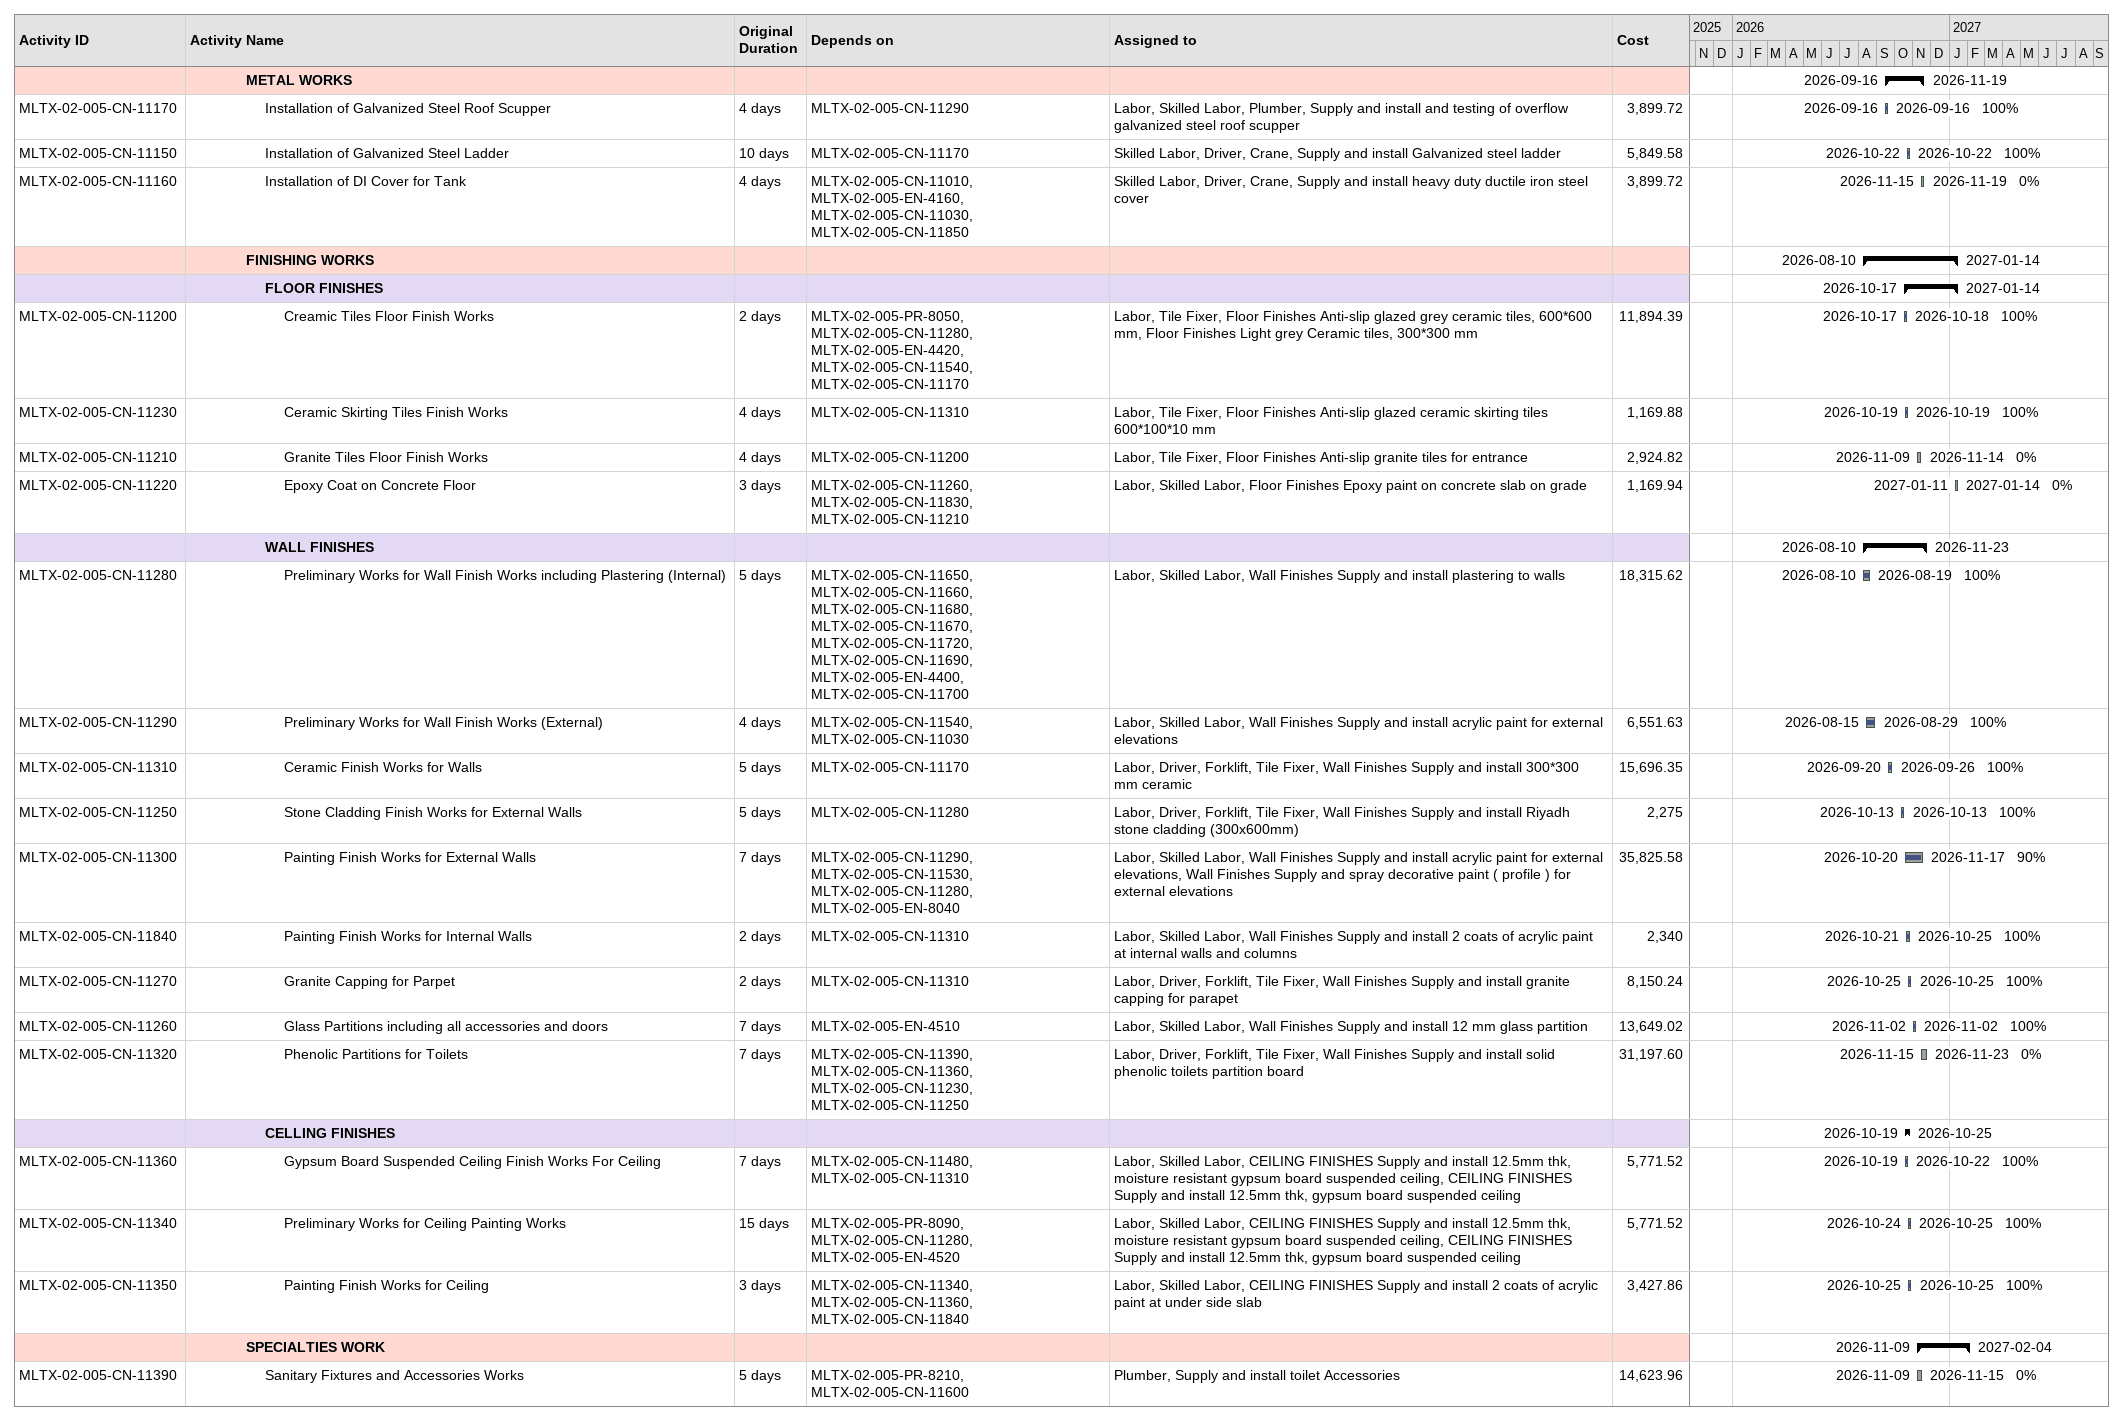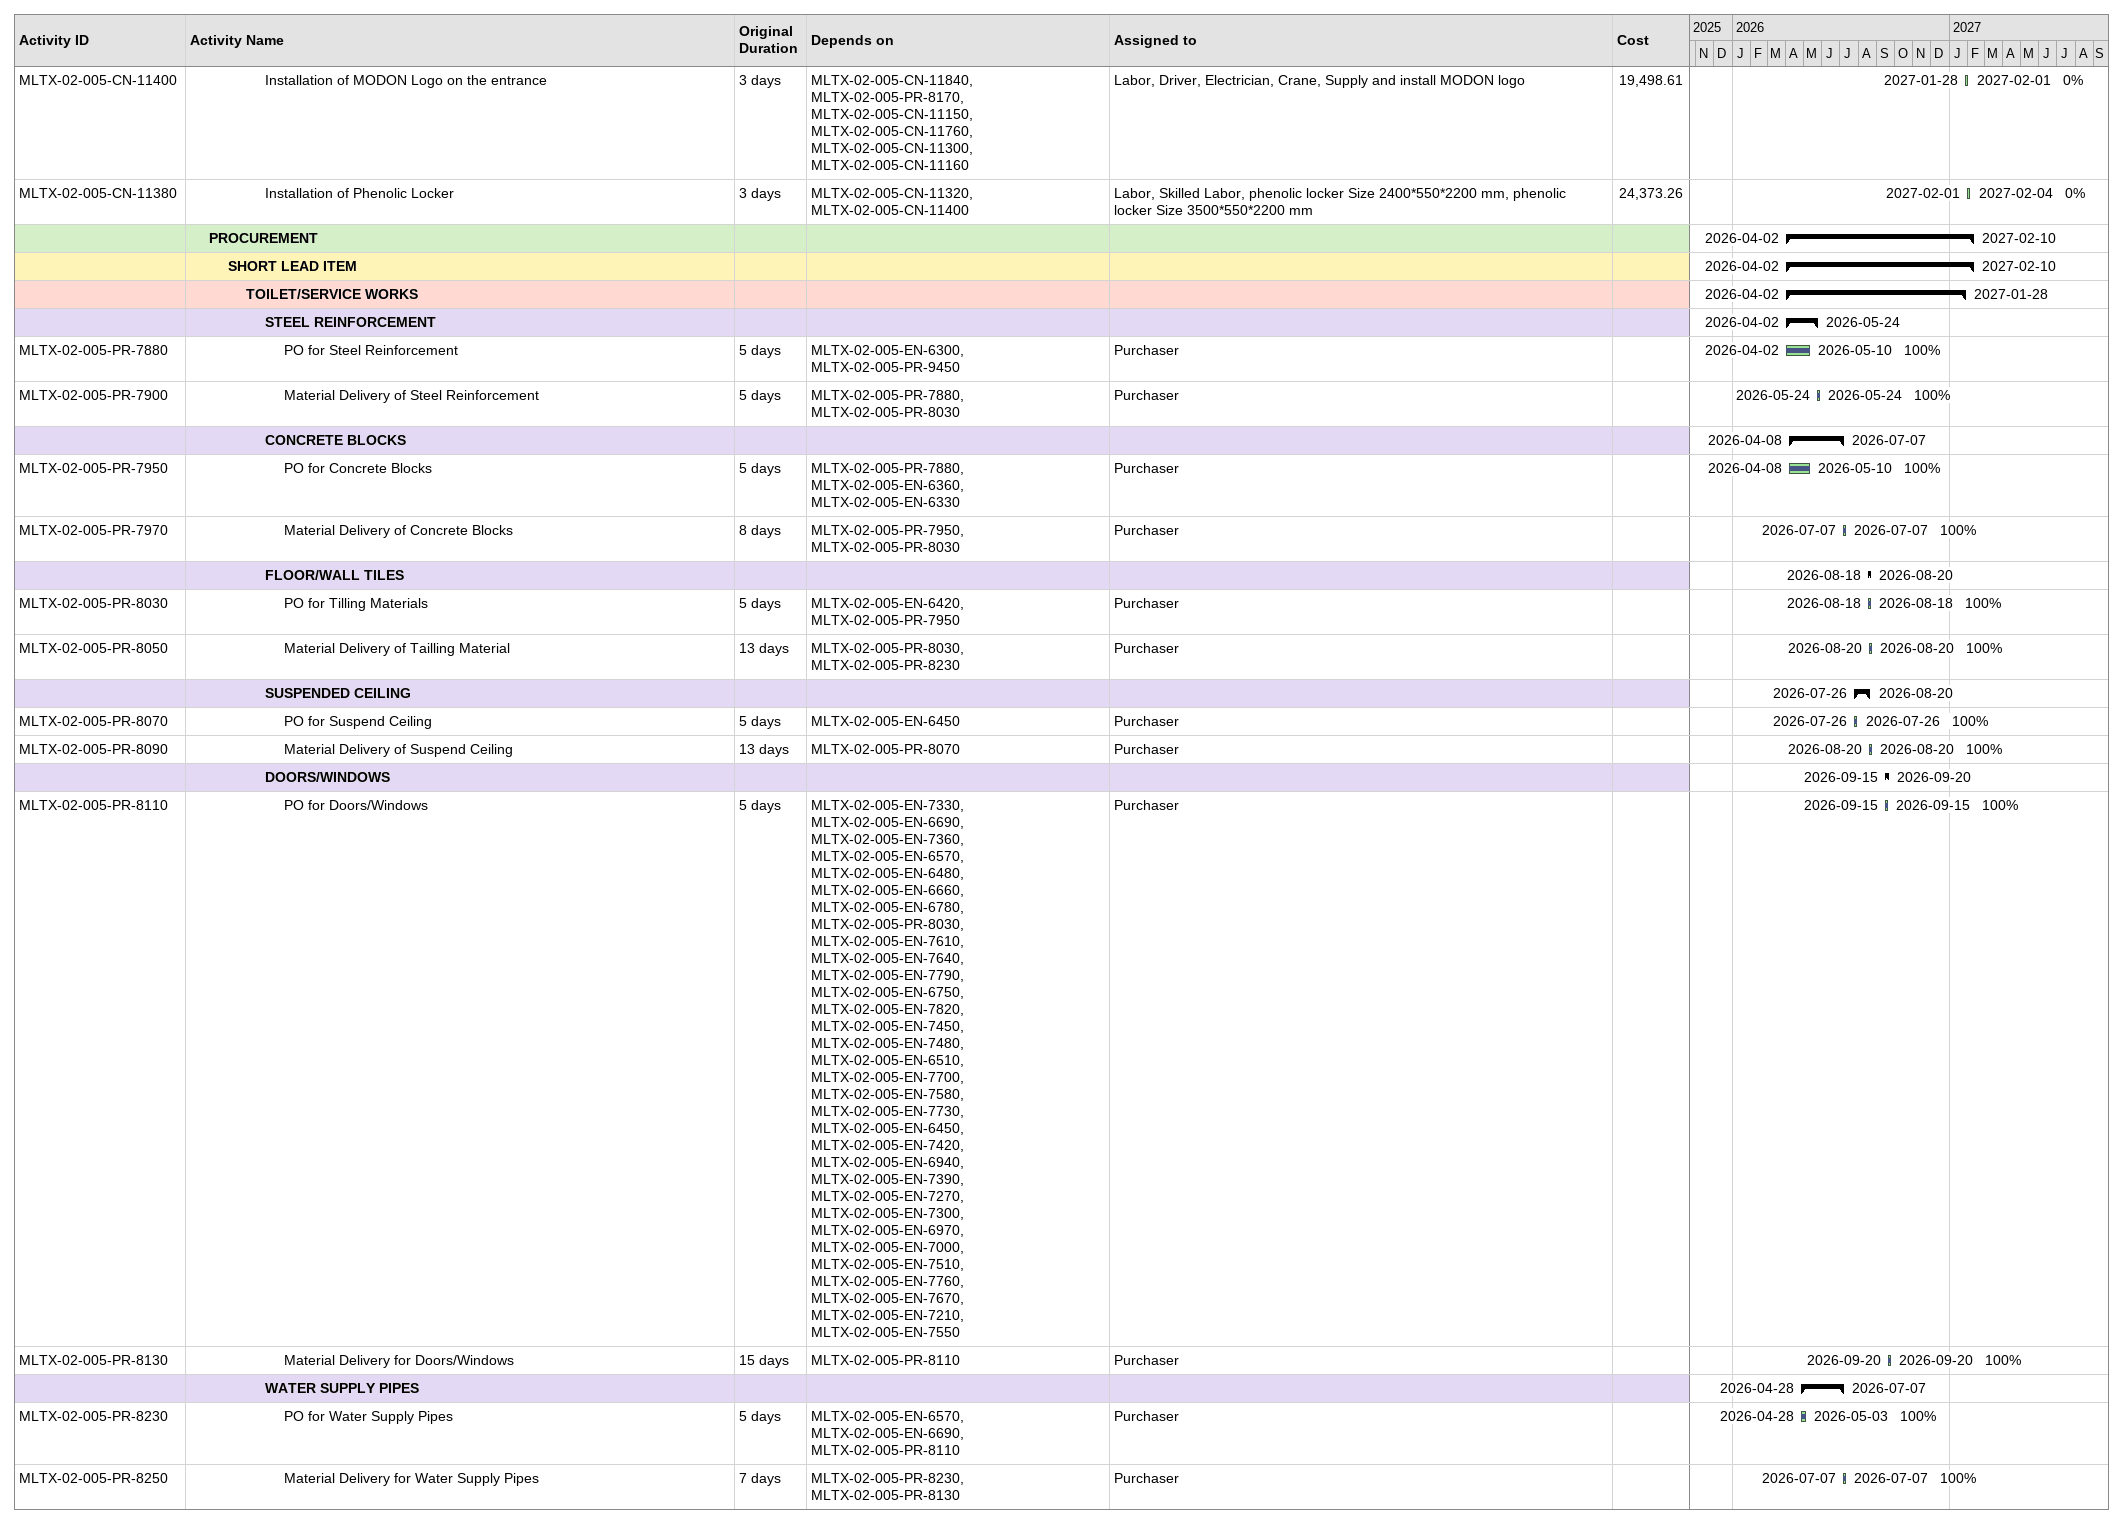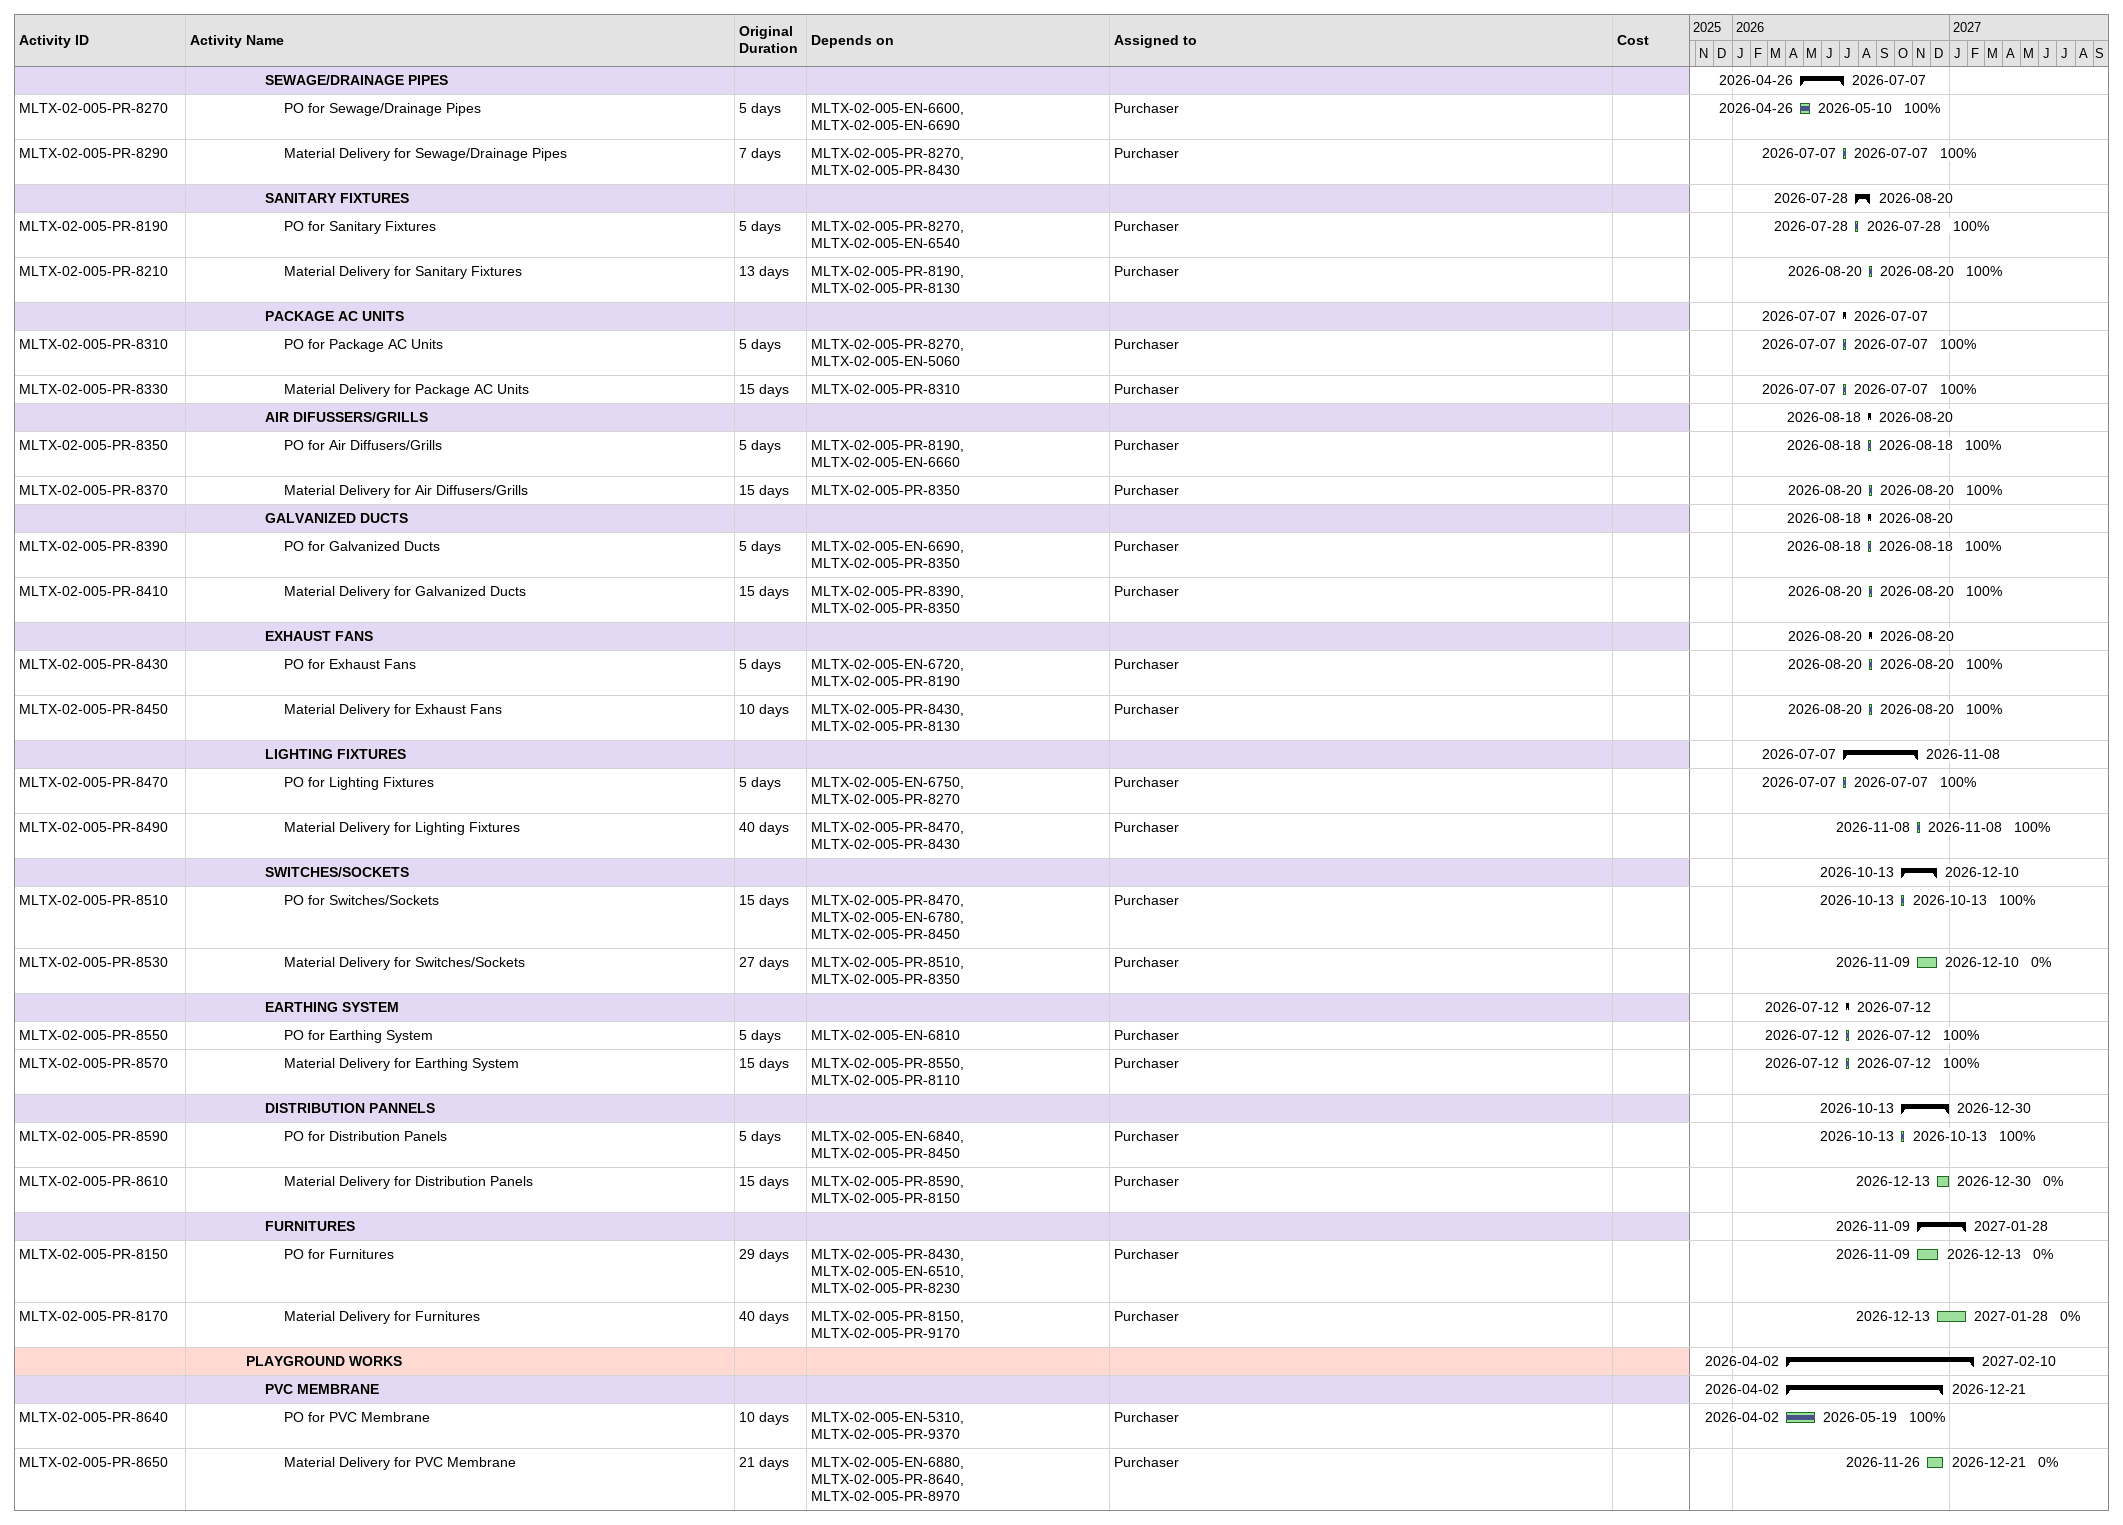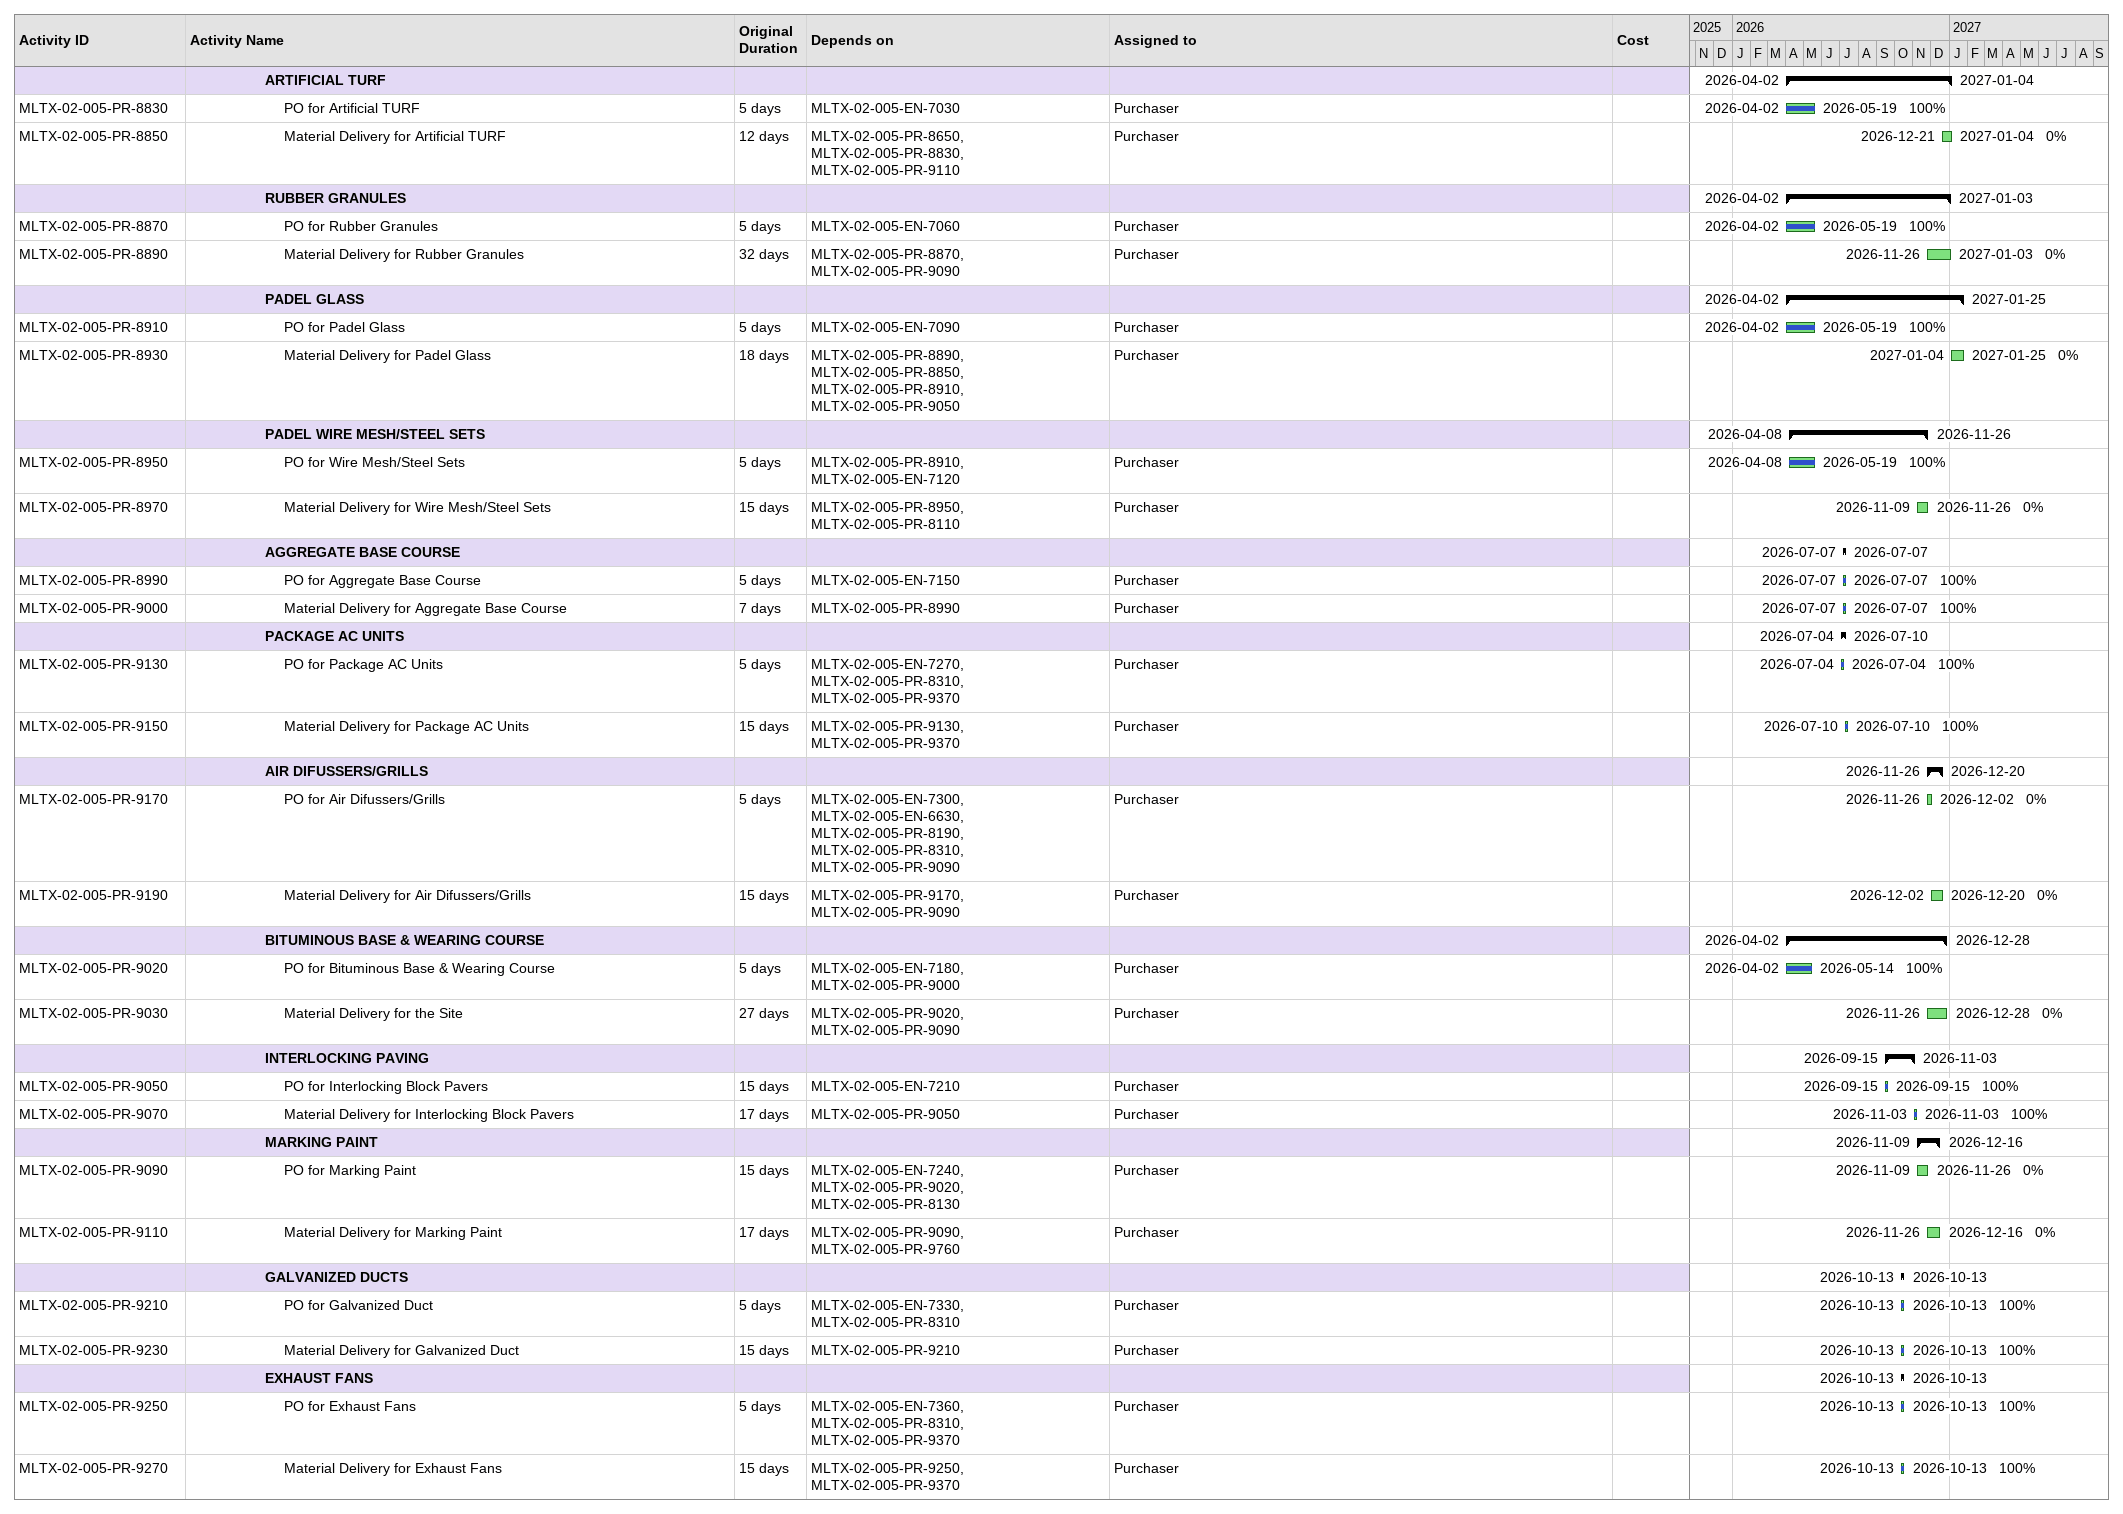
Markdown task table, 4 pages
| ID | Level | Task | Original duration | Start | Finish | Predecessors | Resources | % complete | Cost |
|---|---|---|---|---|---|---|---|---|---|
|  | 4 | **METAL WORKS** |  | 2026-09-16 | 2026-11-19 |  |  |  |  |
| MLTX-02-005-CN-11170 | 5 | Installation of Galvanized Steel Roof Scupper | 4d | 2026-09-16 | 2026-09-16 | MLTX-02-005-CN-11290 | Labor, Skilled Labor, Plumber, Supply and install and testing of overflow galvanized steel roof scupper | 100 | 3899.72 |
| MLTX-02-005-CN-11150 | 5 | Installation of Galvanized Steel Ladder | 10d | 2026-10-22 | 2026-10-22 | MLTX-02-005-CN-11170 | Skilled Labor, Driver, Crane, Supply and install Galvanized steel ladder | 100 | 5849.58 |
| MLTX-02-005-CN-11160 | 5 | Installation of DI Cover for Tank | 4d | 2026-11-15 | 2026-11-19 | MLTX-02-005-CN-11010, MLTX-02-005-EN-4160, MLTX-02-005-CN-11030, MLTX-02-005-CN-11850 | Skilled Labor, Driver, Crane, Supply and install heavy duty ductile iron steel cover | 0 | 3899.72 |
|  | 4 | **FINISHING WORKS** |  | 2026-08-10 | 2027-01-14 |  |  |  |  |
|  | 5 | **FLOOR FINISHES** |  | 2026-10-17 | 2027-01-14 |  |  |  |  |
| MLTX-02-005-CN-11200 | 6 | Creamic Tiles Floor Finish Works | 2d | 2026-10-17 | 2026-10-18 | MLTX-02-005-PR-8050, MLTX-02-005-CN-11280, MLTX-02-005-EN-4420, MLTX-02-005-CN-11540, MLTX-02-005-CN-11170 | Labor, Tile Fixer, Floor Finishes Anti-slip glazed grey ceramic tiles, 600*600 mm, Floor Finishes Light grey Ceramic tiles, 300*300 mm | 100 | 11894.39 |
| MLTX-02-005-CN-11230 | 6 | Ceramic Skirting Tiles Finish Works | 4d | 2026-10-19 | 2026-10-19 | MLTX-02-005-CN-11310 | Labor, Tile Fixer, Floor Finishes Anti-slip glazed ceramic skirting tiles 600*100*10 mm | 100 | 1169.88 |
| MLTX-02-005-CN-11210 | 6 | Granite Tiles Floor Finish Works | 4d | 2026-11-09 | 2026-11-14 | MLTX-02-005-CN-11200 | Labor, Tile Fixer, Floor Finishes Anti-slip granite tiles for entrance | 0 | 2924.82 |
| MLTX-02-005-CN-11220 | 6 | Epoxy Coat on Concrete Floor | 3d | 2027-01-11 | 2027-01-14 | MLTX-02-005-CN-11260, MLTX-02-005-CN-11830, MLTX-02-005-CN-11210 | Labor, Skilled Labor, Floor Finishes Epoxy paint on concrete slab on grade | 0 | 1169.94 |
|  | 5 | **WALL FINISHES** |  | 2026-08-10 | 2026-11-23 |  |  |  |  |
| MLTX-02-005-CN-11280 | 6 | Preliminary Works for Wall Finish Works including Plastering (Internal) | 5d | 2026-08-10 | 2026-08-19 | MLTX-02-005-CN-11650, MLTX-02-005-CN-11660, MLTX-02-005-CN-11680, MLTX-02-005-CN-11670, MLTX-02-005-CN-11720, MLTX-02-005-CN-11690, MLTX-02-005-EN-4400, MLTX-02-005-CN-11700 | Labor, Skilled Labor, Wall Finishes Supply and install plastering to walls | 100 | 18315.62 |
| MLTX-02-005-CN-11290 | 6 | Preliminary Works for Wall Finish Works (External) | 4d | 2026-08-15 | 2026-08-29 | MLTX-02-005-CN-11540, MLTX-02-005-CN-11030 | Labor, Skilled Labor, Wall Finishes Supply and install acrylic paint for external elevations | 100 | 6551.63 |
| MLTX-02-005-CN-11310 | 6 | Ceramic Finish Works for Walls | 5d | 2026-09-20 | 2026-09-26 | MLTX-02-005-CN-11170 | Labor, Driver, Forklift, Tile Fixer, Wall Finishes Supply and install 300*300 mm ceramic | 100 | 15696.35 |
| MLTX-02-005-CN-11250 | 6 | Stone Cladding Finish Works for External Walls | 5d | 2026-10-13 | 2026-10-13 | MLTX-02-005-CN-11280 | Labor, Driver, Forklift, Tile Fixer, Wall Finishes Supply and install Riyadh stone cladding (300x600mm) | 100 | 2275 |
| MLTX-02-005-CN-11300 | 6 | Painting Finish Works for External Walls | 7d | 2026-10-20 | 2026-11-17 | MLTX-02-005-CN-11290, MLTX-02-005-CN-11530, MLTX-02-005-CN-11280, MLTX-02-005-EN-8040 | Labor, Skilled Labor, Wall Finishes Supply and install acrylic paint for external elevations, Wall Finishes Supply and spray decorative paint ( profile ) for external elevations | 90 | 35825.58 |
| MLTX-02-005-CN-11840 | 6 | Painting Finish Works for Internal Walls | 2d | 2026-10-21 | 2026-10-25 | MLTX-02-005-CN-11310 | Labor, Skilled Labor, Wall Finishes Supply and install 2 coats of acrylic paint at internal walls and columns | 100 | 2340 |
| MLTX-02-005-CN-11270 | 6 | Granite Capping for Parpet | 2d | 2026-10-25 | 2026-10-25 | MLTX-02-005-CN-11310 | Labor, Driver, Forklift, Tile Fixer, Wall Finishes Supply and install granite capping for parapet | 100 | 8150.24 |
| MLTX-02-005-CN-11260 | 6 | Glass Partitions including all accessories and doors | 7d | 2026-11-02 | 2026-11-02 | MLTX-02-005-EN-4510 | Labor, Skilled Labor, Wall Finishes Supply and install 12 mm glass partition | 100 | 13649.02 |
| MLTX-02-005-CN-11320 | 6 | Phenolic Partitions for Toilets | 7d | 2026-11-15 | 2026-11-23 | MLTX-02-005-CN-11390, MLTX-02-005-CN-11360, MLTX-02-005-CN-11230, MLTX-02-005-CN-11250 | Labor, Driver, Forklift, Tile Fixer, Wall Finishes Supply and install solid phenolic toilets partition board | 0 | 31197.60 |
|  | 5 | **CELLING FINISHES** |  | 2026-10-19 | 2026-10-25 |  |  |  |  |
| MLTX-02-005-CN-11360 | 6 | Gypsum Board Suspended Ceiling Finish Works For Ceiling | 7d | 2026-10-19 | 2026-10-22 | MLTX-02-005-CN-11480, MLTX-02-005-CN-11310 | Labor, Skilled Labor, CEILING FINISHES Supply and install 12.5mm thk, moisture resistant gypsum board suspended ceiling, CEILING FINISHES Supply and install 12.5mm thk, gypsum board suspended ceiling | 100 | 5771.52 |
| MLTX-02-005-CN-11340 | 6 | Preliminary Works for Ceiling Painting Works | 15d | 2026-10-24 | 2026-10-25 | MLTX-02-005-PR-8090, MLTX-02-005-CN-11280, MLTX-02-005-EN-4520 | Labor, Skilled Labor, CEILING FINISHES Supply and install 12.5mm thk, moisture resistant gypsum board suspended ceiling, CEILING FINISHES Supply and install 12.5mm thk, gypsum board suspended ceiling | 100 | 5771.52 |
| MLTX-02-005-CN-11350 | 6 | Painting Finish Works for Ceiling | 3d | 2026-10-25 | 2026-10-25 | MLTX-02-005-CN-11340, MLTX-02-005-CN-11360, MLTX-02-005-CN-11840 | Labor, Skilled Labor, CEILING FINISHES Supply and install 2 coats of acrylic paint at under side slab | 100 | 3427.86 |
|  | 4 | **SPECIALTIES WORK** |  | 2026-11-09 | 2027-02-04 |  |  |  |  |
| MLTX-02-005-CN-11390 | 5 | Sanitary Fixtures and Accessories Works | 5d | 2026-11-09 | 2026-11-15 | MLTX-02-005-PR-8210, MLTX-02-005-CN-11600 | Plumber, Supply and install toilet Accessories | 0 | 14623.96 |
| MLTX-02-005-CN-11400 | 5 | Installation of MODON Logo on the entrance | 3d | 2027-01-28 | 2027-02-01 | MLTX-02-005-CN-11840, MLTX-02-005-PR-8170, MLTX-02-005-CN-11150, MLTX-02-005-CN-11760, MLTX-02-005-CN-11300, MLTX-02-005-CN-11160 | Labor, Driver, Electrician, Crane, Supply and install MODON logo | 0 | 19498.61 |
| MLTX-02-005-CN-11380 | 5 | Installation of Phenolic Locker | 3d | 2027-02-01 | 2027-02-04 | MLTX-02-005-CN-11320, MLTX-02-005-CN-11400 | Labor, Skilled Labor, phenolic locker Size 2400*550*2200 mm, phenolic locker Size 3500*550*2200 mm | 0 | 24373.26 |
|  | 2 | **PROCUREMENT** |  | 2026-04-02 | 2027-02-10 |  |  |  |  |
|  | 3 | **SHORT LEAD ITEM** |  | 2026-04-02 | 2027-02-10 |  |  |  |  |
|  | 4 | **TOILET/SERVICE WORKS** |  | 2026-04-02 | 2027-01-28 |  |  |  |  |
|  | 5 | **STEEL REINFORCEMENT** |  | 2026-04-02 | 2026-05-24 |  |  |  |  |
| MLTX-02-005-PR-7880 | 6 | PO for Steel Reinforcement | 5d | 2026-04-02 | 2026-05-10 | MLTX-02-005-EN-6300, MLTX-02-005-PR-9450 | Purchaser | 100 |  |
| MLTX-02-005-PR-7900 | 6 | Material Delivery of Steel Reinforcement | 5d | 2026-05-24 | 2026-05-24 | MLTX-02-005-PR-7880, MLTX-02-005-PR-8030 | Purchaser | 100 |  |
|  | 5 | **CONCRETE BLOCKS** |  | 2026-04-08 | 2026-07-07 |  |  |  |  |
| MLTX-02-005-PR-7950 | 6 | PO for Concrete Blocks | 5d | 2026-04-08 | 2026-05-10 | MLTX-02-005-PR-7880, MLTX-02-005-EN-6360, MLTX-02-005-EN-6330 | Purchaser | 100 |  |
| MLTX-02-005-PR-7970 | 6 | Material Delivery of Concrete Blocks | 8d | 2026-07-07 | 2026-07-07 | MLTX-02-005-PR-7950, MLTX-02-005-PR-8030 | Purchaser | 100 |  |
|  | 5 | **FLOOR/WALL TILES** |  | 2026-08-18 | 2026-08-20 |  |  |  |  |
| MLTX-02-005-PR-8030 | 6 | PO for Tilling Materials | 5d | 2026-08-18 | 2026-08-18 | MLTX-02-005-EN-6420, MLTX-02-005-PR-7950 | Purchaser | 100 |  |
| MLTX-02-005-PR-8050 | 6 | Material Delivery of Tailling Material | 13d | 2026-08-20 | 2026-08-20 | MLTX-02-005-PR-8030, MLTX-02-005-PR-8230 | Purchaser | 100 |  |
|  | 5 | **SUSPENDED CEILING** |  | 2026-07-26 | 2026-08-20 |  |  |  |  |
| MLTX-02-005-PR-8070 | 6 | PO for Suspend Ceiling | 5d | 2026-07-26 | 2026-07-26 | MLTX-02-005-EN-6450 | Purchaser | 100 |  |
| MLTX-02-005-PR-8090 | 6 | Material Delivery of Suspend Ceiling | 13d | 2026-08-20 | 2026-08-20 | MLTX-02-005-PR-8070 | Purchaser | 100 |  |
|  | 5 | **DOORS/WINDOWS** |  | 2026-09-15 | 2026-09-20 |  |  |  |  |
| MLTX-02-005-PR-8110 | 6 | PO for Doors/Windows | 5d | 2026-09-15 | 2026-09-15 | MLTX-02-005-EN-7330, MLTX-02-005-EN-6690, MLTX-02-005-EN-7360, MLTX-02-005-EN-6570, MLTX-02-005-EN-6480, MLTX-02-005-EN-6660, MLTX-02-005-EN-6780, MLTX-02-005-PR-8030, MLTX-02-005-EN-7610, MLTX-02-005-EN-7640, MLTX-02-005-EN-7790, MLTX-02-005-EN-6750, MLTX-02-005-EN-7820, MLTX-02-005-EN-7450, MLTX-02-005-EN-7480, MLTX-02-005-EN-6510, MLTX-02-005-EN-7700, MLTX-02-005-EN-7580, MLTX-02-005-EN-7730, MLTX-02-005-EN-6450, MLTX-02-005-EN-7420, MLTX-02-005-EN-6940, MLTX-02-005-EN-7390, MLTX-02-005-EN-7270, MLTX-02-005-EN-7300, MLTX-02-005-EN-6970, MLTX-02-005-EN-7000, MLTX-02-005-EN-7510, MLTX-02-005-EN-7760, MLTX-02-005-EN-7670, MLTX-02-005-EN-7210, MLTX-02-005-EN-7550 | Purchaser | 100 |  |
| MLTX-02-005-PR-8130 | 6 | Material Delivery for Doors/Windows | 15d | 2026-09-20 | 2026-09-20 | MLTX-02-005-PR-8110 | Purchaser | 100 |  |
|  | 5 | **WATER SUPPLY PIPES** |  | 2026-04-28 | 2026-07-07 |  |  |  |  |
| MLTX-02-005-PR-8230 | 6 | PO for Water Supply Pipes | 5d | 2026-04-28 | 2026-05-03 | MLTX-02-005-EN-6570, MLTX-02-005-EN-6690, MLTX-02-005-PR-8110 | Purchaser | 100 |  |
| MLTX-02-005-PR-8250 | 6 | Material Delivery for Water Supply Pipes | 7d | 2026-07-07 | 2026-07-07 | MLTX-02-005-PR-8230, MLTX-02-005-PR-8130 | Purchaser | 100 |  |
|  | 5 | **SEWAGE/DRAINAGE PIPES** |  | 2026-04-26 | 2026-07-07 |  |  |  |  |
| MLTX-02-005-PR-8270 | 6 | PO for Sewage/Drainage Pipes | 5d | 2026-04-26 | 2026-05-10 | MLTX-02-005-EN-6600, MLTX-02-005-EN-6690 | Purchaser | 100 |  |
| MLTX-02-005-PR-8290 | 6 | Material Delivery for Sewage/Drainage Pipes | 7d | 2026-07-07 | 2026-07-07 | MLTX-02-005-PR-8270, MLTX-02-005-PR-8430 | Purchaser | 100 |  |
|  | 5 | **SANITARY FIXTURES** |  | 2026-07-28 | 2026-08-20 |  |  |  |  |
| MLTX-02-005-PR-8190 | 6 | PO for Sanitary Fixtures | 5d | 2026-07-28 | 2026-07-28 | MLTX-02-005-PR-8270, MLTX-02-005-EN-6540 | Purchaser | 100 |  |
| MLTX-02-005-PR-8210 | 6 | Material Delivery for Sanitary Fixtures | 13d | 2026-08-20 | 2026-08-20 | MLTX-02-005-PR-8190, MLTX-02-005-PR-8130 | Purchaser | 100 |  |
|  | 5 | **PACKAGE AC UNITS** |  | 2026-07-07 | 2026-07-07 |  |  |  |  |
| MLTX-02-005-PR-8310 | 6 | PO for Package AC Units | 5d | 2026-07-07 | 2026-07-07 | MLTX-02-005-PR-8270, MLTX-02-005-EN-5060 | Purchaser | 100 |  |
| MLTX-02-005-PR-8330 | 6 | Material Delivery for Package AC Units | 15d | 2026-07-07 | 2026-07-07 | MLTX-02-005-PR-8310 | Purchaser | 100 |  |
|  | 5 | **AIR DIFUSSERS/GRILLS** |  | 2026-08-18 | 2026-08-20 |  |  |  |  |
| MLTX-02-005-PR-8350 | 6 | PO for Air Diffusers/Grills | 5d | 2026-08-18 | 2026-08-18 | MLTX-02-005-PR-8190, MLTX-02-005-EN-6660 | Purchaser | 100 |  |
| MLTX-02-005-PR-8370 | 6 | Material Delivery for Air Diffusers/Grills | 15d | 2026-08-20 | 2026-08-20 | MLTX-02-005-PR-8350 | Purchaser | 100 |  |
|  | 5 | **GALVANIZED DUCTS** |  | 2026-08-18 | 2026-08-20 |  |  |  |  |
| MLTX-02-005-PR-8390 | 6 | PO for Galvanized Ducts | 5d | 2026-08-18 | 2026-08-18 | MLTX-02-005-EN-6690, MLTX-02-005-PR-8350 | Purchaser | 100 |  |
| MLTX-02-005-PR-8410 | 6 | Material Delivery for Galvanized Ducts | 15d | 2026-08-20 | 2026-08-20 | MLTX-02-005-PR-8390, MLTX-02-005-PR-8350 | Purchaser | 100 |  |
|  | 5 | **EXHAUST FANS** |  | 2026-08-20 | 2026-08-20 |  |  |  |  |
| MLTX-02-005-PR-8430 | 6 | PO for Exhaust Fans | 5d | 2026-08-20 | 2026-08-20 | MLTX-02-005-EN-6720, MLTX-02-005-PR-8190 | Purchaser | 100 |  |
| MLTX-02-005-PR-8450 | 6 | Material Delivery for Exhaust Fans | 10d | 2026-08-20 | 2026-08-20 | MLTX-02-005-PR-8430, MLTX-02-005-PR-8130 | Purchaser | 100 |  |
|  | 5 | **LIGHTING FIXTURES** |  | 2026-07-07 | 2026-11-08 |  |  |  |  |
| MLTX-02-005-PR-8470 | 6 | PO for Lighting Fixtures | 5d | 2026-07-07 | 2026-07-07 | MLTX-02-005-EN-6750, MLTX-02-005-PR-8270 | Purchaser | 100 |  |
| MLTX-02-005-PR-8490 | 6 | Material Delivery for Lighting Fixtures | 40d | 2026-11-08 | 2026-11-08 | MLTX-02-005-PR-8470, MLTX-02-005-PR-8430 | Purchaser | 100 |  |
|  | 5 | **SWITCHES/SOCKETS** |  | 2026-10-13 | 2026-12-10 |  |  |  |  |
| MLTX-02-005-PR-8510 | 6 | PO for Switches/Sockets | 15d | 2026-10-13 | 2026-10-13 | MLTX-02-005-PR-8470, MLTX-02-005-EN-6780, MLTX-02-005-PR-8450 | Purchaser | 100 |  |
| MLTX-02-005-PR-8530 | 6 | Material Delivery for Switches/Sockets | 27d | 2026-11-09 | 2026-12-10 | MLTX-02-005-PR-8510, MLTX-02-005-PR-8350 | Purchaser | 0 |  |
|  | 5 | **EARTHING SYSTEM** |  | 2026-07-12 | 2026-07-12 |  |  |  |  |
| MLTX-02-005-PR-8550 | 6 | PO for Earthing System | 5d | 2026-07-12 | 2026-07-12 | MLTX-02-005-EN-6810 | Purchaser | 100 |  |
| MLTX-02-005-PR-8570 | 6 | Material Delivery for Earthing System | 15d | 2026-07-12 | 2026-07-12 | MLTX-02-005-PR-8550, MLTX-02-005-PR-8110 | Purchaser | 100 |  |
|  | 5 | **DISTRIBUTION PANNELS** |  | 2026-10-13 | 2026-12-30 |  |  |  |  |
| MLTX-02-005-PR-8590 | 6 | PO for Distribution Panels | 5d | 2026-10-13 | 2026-10-13 | MLTX-02-005-EN-6840, MLTX-02-005-PR-8450 | Purchaser | 100 |  |
| MLTX-02-005-PR-8610 | 6 | Material Delivery for Distribution Panels | 15d | 2026-12-13 | 2026-12-30 | MLTX-02-005-PR-8590, MLTX-02-005-PR-8150 | Purchaser | 0 |  |
|  | 5 | **FURNITURES** |  | 2026-11-09 | 2027-01-28 |  |  |  |  |
| MLTX-02-005-PR-8150 | 6 | PO for Furnitures | 29d | 2026-11-09 | 2026-12-13 | MLTX-02-005-PR-8430, MLTX-02-005-EN-6510, MLTX-02-005-PR-8230 | Purchaser | 0 |  |
| MLTX-02-005-PR-8170 | 6 | Material Delivery for Furnitures | 40d | 2026-12-13 | 2027-01-28 | MLTX-02-005-PR-8150, MLTX-02-005-PR-9170 | Purchaser | 0 |  |
|  | 4 | **PLAYGROUND WORKS** |  | 2026-04-02 | 2027-02-10 |  |  |  |  |
|  | 5 | **PVC MEMBRANE** |  | 2026-04-02 | 2026-12-21 |  |  |  |  |
| MLTX-02-005-PR-8640 | 6 | PO for PVC Membrane | 10d | 2026-04-02 | 2026-05-19 | MLTX-02-005-EN-5310, MLTX-02-005-PR-9370 | Purchaser | 100 |  |
| MLTX-02-005-PR-8650 | 6 | Material Delivery for PVC Membrane | 21d | 2026-11-26 | 2026-12-21 | MLTX-02-005-EN-6880, MLTX-02-005-PR-8640, MLTX-02-005-PR-8970 | Purchaser | 0 |  |
|  | 5 | **ARTIFICIAL TURF** |  | 2026-04-02 | 2027-01-04 |  |  |  |  |
| MLTX-02-005-PR-8830 | 6 | PO for Artificial TURF | 5d | 2026-04-02 | 2026-05-19 | MLTX-02-005-EN-7030 | Purchaser | 100 |  |
| MLTX-02-005-PR-8850 | 6 | Material Delivery for Artificial TURF | 12d | 2026-12-21 | 2027-01-04 | MLTX-02-005-PR-8650, MLTX-02-005-PR-8830, MLTX-02-005-PR-9110 | Purchaser | 0 |  |
|  | 5 | **RUBBER GRANULES** |  | 2026-04-02 | 2027-01-03 |  |  |  |  |
| MLTX-02-005-PR-8870 | 6 | PO for Rubber Granules | 5d | 2026-04-02 | 2026-05-19 | MLTX-02-005-EN-7060 | Purchaser | 100 |  |
| MLTX-02-005-PR-8890 | 6 | Material Delivery for Rubber Granules | 32d | 2026-11-26 | 2027-01-03 | MLTX-02-005-PR-8870, MLTX-02-005-PR-9090 | Purchaser | 0 |  |
|  | 5 | **PADEL GLASS** |  | 2026-04-02 | 2027-01-25 |  |  |  |  |
| MLTX-02-005-PR-8910 | 6 | PO for Padel Glass | 5d | 2026-04-02 | 2026-05-19 | MLTX-02-005-EN-7090 | Purchaser | 100 |  |
| MLTX-02-005-PR-8930 | 6 | Material Delivery for Padel Glass | 18d | 2027-01-04 | 2027-01-25 | MLTX-02-005-PR-8890, MLTX-02-005-PR-8850, MLTX-02-005-PR-8910, MLTX-02-005-PR-9050 | Purchaser | 0 |  |
|  | 5 | **PADEL WIRE MESH/STEEL SETS** |  | 2026-04-08 | 2026-11-26 |  |  |  |  |
| MLTX-02-005-PR-8950 | 6 | PO for Wire Mesh/Steel Sets | 5d | 2026-04-08 | 2026-05-19 | MLTX-02-005-PR-8910, MLTX-02-005-EN-7120 | Purchaser | 100 |  |
| MLTX-02-005-PR-8970 | 6 | Material Delivery for Wire Mesh/Steel Sets | 15d | 2026-11-09 | 2026-11-26 | MLTX-02-005-PR-8950, MLTX-02-005-PR-8110 | Purchaser | 0 |  |
|  | 5 | **AGGREGATE BASE COURSE** |  | 2026-07-07 | 2026-07-07 |  |  |  |  |
| MLTX-02-005-PR-8990 | 6 | PO for Aggregate Base Course | 5d | 2026-07-07 | 2026-07-07 | MLTX-02-005-EN-7150 | Purchaser | 100 |  |
| MLTX-02-005-PR-9000 | 6 | Material Delivery for Aggregate Base Course | 7d | 2026-07-07 | 2026-07-07 | MLTX-02-005-PR-8990 | Purchaser | 100 |  |
|  | 5 | **PACKAGE AC UNITS** |  | 2026-07-04 | 2026-07-10 |  |  |  |  |
| MLTX-02-005-PR-9130 | 6 | PO for Package AC Units | 5d | 2026-07-04 | 2026-07-04 | MLTX-02-005-EN-7270, MLTX-02-005-PR-8310, MLTX-02-005-PR-9370 | Purchaser | 100 |  |
| MLTX-02-005-PR-9150 | 6 | Material Delivery for Package AC Units | 15d | 2026-07-10 | 2026-07-10 | MLTX-02-005-PR-9130, MLTX-02-005-PR-9370 | Purchaser | 100 |  |
|  | 5 | **AIR DIFUSSERS/GRILLS** |  | 2026-11-26 | 2026-12-20 |  |  |  |  |
| MLTX-02-005-PR-9170 | 6 | PO for Air Difussers/Grills | 5d | 2026-11-26 | 2026-12-02 | MLTX-02-005-EN-7300, MLTX-02-005-EN-6630, MLTX-02-005-PR-8190, MLTX-02-005-PR-8310, MLTX-02-005-PR-9090 | Purchaser | 0 |  |
| MLTX-02-005-PR-9190 | 6 | Material Delivery for Air Difussers/Grills | 15d | 2026-12-02 | 2026-12-20 | MLTX-02-005-PR-9170, MLTX-02-005-PR-9090 | Purchaser | 0 |  |
|  | 5 | **BITUMINOUS BASE & WEARING COURSE** |  | 2026-04-02 | 2026-12-28 |  |  |  |  |
| MLTX-02-005-PR-9020 | 6 | PO for Bituminous Base & Wearing Course | 5d | 2026-04-02 | 2026-05-14 | MLTX-02-005-EN-7180, MLTX-02-005-PR-9000 | Purchaser | 100 |  |
| MLTX-02-005-PR-9030 | 6 | Material Delivery for the Site | 27d | 2026-11-26 | 2026-12-28 | MLTX-02-005-PR-9020, MLTX-02-005-PR-9090 | Purchaser | 0 |  |
|  | 5 | **INTERLOCKING PAVING** |  | 2026-09-15 | 2026-11-03 |  |  |  |  |
| MLTX-02-005-PR-9050 | 6 | PO for Interlocking Block Pavers | 15d | 2026-09-15 | 2026-09-15 | MLTX-02-005-EN-7210 | Purchaser | 100 |  |
| MLTX-02-005-PR-9070 | 6 | Material Delivery for Interlocking Block Pavers | 17d | 2026-11-03 | 2026-11-03 | MLTX-02-005-PR-9050 | Purchaser | 100 |  |
|  | 5 | **MARKING PAINT** |  | 2026-11-09 | 2026-12-16 |  |  |  |  |
| MLTX-02-005-PR-9090 | 6 | PO for Marking Paint | 15d | 2026-11-09 | 2026-11-26 | MLTX-02-005-EN-7240, MLTX-02-005-PR-9020, MLTX-02-005-PR-8130 | Purchaser | 0 |  |
| MLTX-02-005-PR-9110 | 6 | Material Delivery for Marking Paint | 17d | 2026-11-26 | 2026-12-16 | MLTX-02-005-PR-9090, MLTX-02-005-PR-9760 | Purchaser | 0 |  |
|  | 5 | **GALVANIZED DUCTS** |  | 2026-10-13 | 2026-10-13 |  |  |  |  |
| MLTX-02-005-PR-9210 | 6 | PO for Galvanized Duct | 5d | 2026-10-13 | 2026-10-13 | MLTX-02-005-EN-7330, MLTX-02-005-PR-8310 | Purchaser | 100 |  |
| MLTX-02-005-PR-9230 | 6 | Material Delivery for Galvanized Duct | 15d | 2026-10-13 | 2026-10-13 | MLTX-02-005-PR-9210 | Purchaser | 100 |  |
|  | 5 | **EXHAUST FANS** |  | 2026-10-13 | 2026-10-13 |  |  |  |  |
| MLTX-02-005-PR-9250 | 6 | PO for Exhaust Fans | 5d | 2026-10-13 | 2026-10-13 | MLTX-02-005-EN-7360, MLTX-02-005-PR-8310, MLTX-02-005-PR-9370 | Purchaser | 100 |  |
| MLTX-02-005-PR-9270 | 6 | Material Delivery for Exhaust Fans | 15d | 2026-10-13 | 2026-10-13 | MLTX-02-005-PR-9250, MLTX-02-005-PR-9370 | Purchaser | 100 |  |
